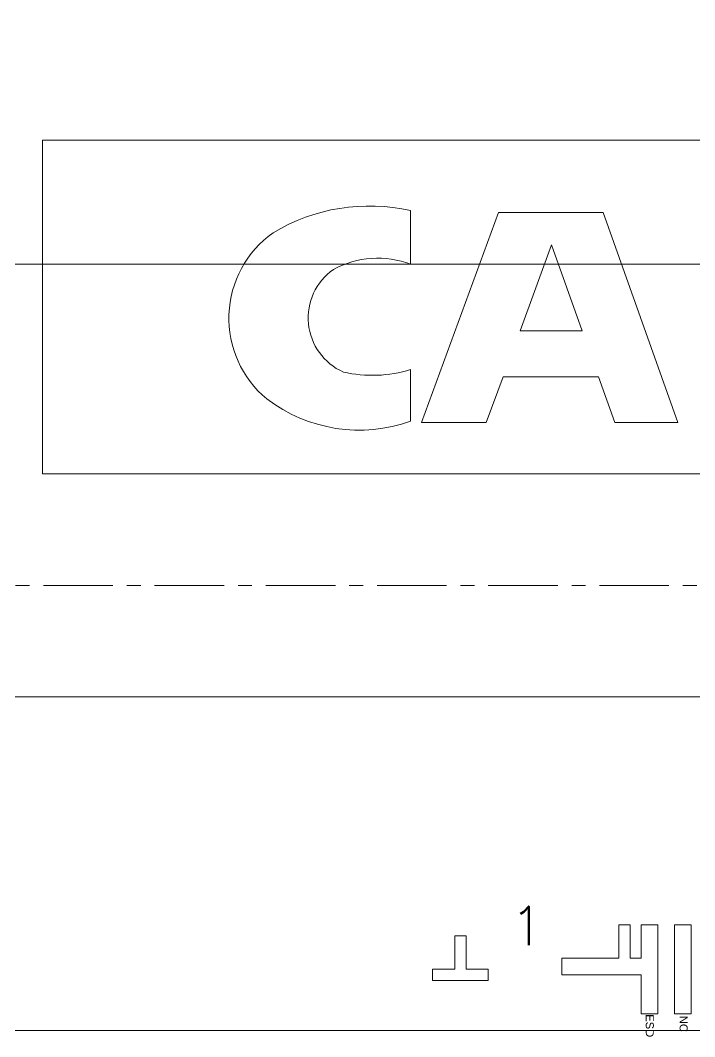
# Model space of a CAD drawing. Extents: x 105 to 1195, y -174 to 82.
# Drawn here: x 879.89 to 892.01, y -116.48 to -98.2 of the extents above; entities that cross this region are included whole.
import ezdxf
from ezdxf.enums import TextEntityAlignment as Align

# ---------------------------------------------------------------- set-up
doc = ezdxf.new("R2010")
doc.units = 0
doc.header["$MEASUREMENT"] = 0
doc.linetypes.add('AUSGEZOGEN', pattern=[0])
doc.linetypes.add('CENTER', pattern=[2, 1.25, -0.25, 0.25, -0.25])
doc.layers.get('0').update_dxf_attribs({"linetype": 'AUSGEZOGEN'})
doc.layers.add('COM', color=1, linetype='Continuous')
doc.layers.add('DIM', color=4, linetype='Continuous')
doc.styles.add('Arial', font='arial.ttf', dxfattribs={"height": 24})
doc.styles.add('SSS_Dim', font='romans.shx')

# ---------------------------------------------------------------- blocks, each defined once
blk = doc.blocks.new('0')
at = {"lineweight": 5}
for p, q in [((86, 6), (0, 6)), ((86, 0), (0, 0))]:
    blk.add_line(p, q, dxfattribs=at)
at = {"linetype": 'CENTER', "lineweight": 5}
blk.add_lwpolyline([(84, 63.2), (84, 8), (2, 8), (2, 63.2)], close=True, dxfattribs=at)
at = {"lineweight": 5}
for points in [[(43.124, 16.01), (43.124, 10.01), (24.735, 10.01), (24.735, 16.01)], [(32.933, 14.711), (31.547, 10.933), (32.715, 10.933), (33.017, 11.756), (34.731, 11.756), (35.024, 10.933), (36.157, 10.933), (34.817, 14.711)], [(33.321, 12.584), (34.438, 12.584), (33.889, 14.132)], [(35.5, 1.3), (35.5, 1.9), (35.8, 1.9), (35.8, 0.3), (35.5, 0.3), (35.5, 1), (34.075, 1), (34.075, 1.3), (35.1, 1.3), (35.1, 1.9), (35.3, 1.9), (35.3, 1.3)], [(36.4, 0.3), (36.1, 0.3), (36.1, 1.9), (36.4, 1.9)]]:
    blk.add_lwpolyline(points, close=True, dxfattribs=at)
blk.add_lwpolyline([(28.88, 14.345, 0.493552), (28.768, 11.357, 0.253718), (31.354, 10.957), (31.354, 11.885, -0.130493), (30.144, 11.841, -0.58357), (29.965, 13.686, -0.219727), (31.354, 13.779), (31.354, 14.744, 0.194482)], format="xyb", close=True, dxfattribs=at)
at = {"lineweight": 5, "ltscale": 16.714716}
blk.add_lwpolyline([(32.15, 1.1), (31.75, 1.1), (31.75, 0.9), (32.75, 0.9), (32.75, 1.1), (32.35, 1.1), (32.35, 1.7), (32.15, 1.7)], close=True, dxfattribs=at)
at = {"lineweight": 5, "style": 'SSS_Dim'}
blk.add_text('1', height=0.696, dxfattribs=at).set_placement((33.449, 1.882), align=Align.MIDDLE)

msp = doc.modelspace()

# ---------------------------------------------------------------- linework, layer by layer
at = {"layer": 'COM', "color": 6, "lineweight": 5}
msp.add_line((895.076, -102.586), (863.273, -102.586), dxfattribs=at)

# ---------------------------------------------------------------- block references
at = {"lineweight": 5}
msp.add_blockref('0', (855.553, -116.366), dxfattribs=at)

# ---------------------------------------------------------------- texts
at = {"layer": 'DIM', "lineweight": 5, "style": 'Arial'}
for s, p in [('ESD', (891.208, -116.281)), ('NC', (891.816, -116.247))]:
    msp.add_text(s, height=0.144, rotation=270, dxfattribs=at).set_placement(p, align=Align.MIDDLE_CENTER)

doc.saveas('drawing.dxf')
